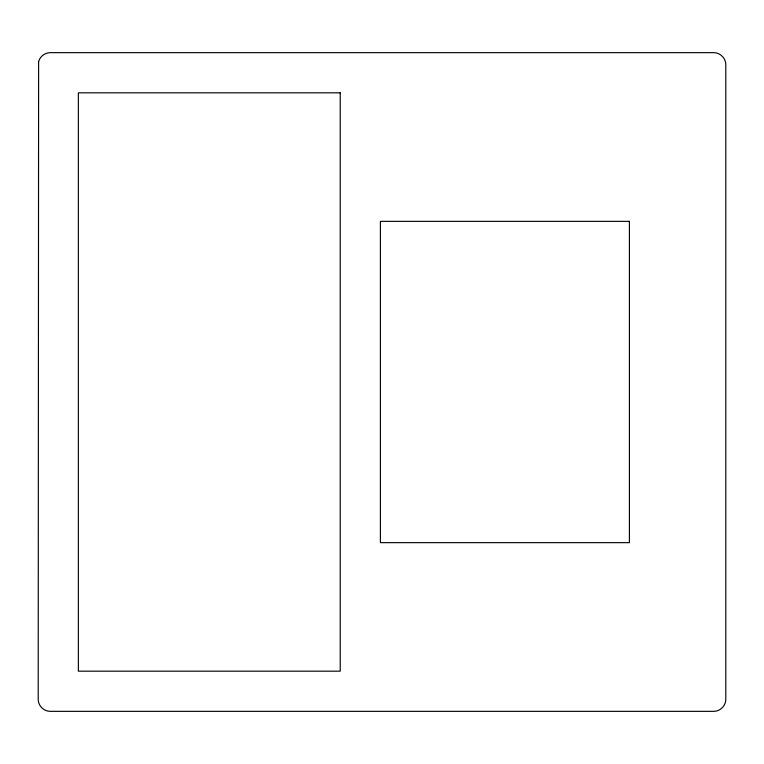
<?xml version="1.0" encoding="UTF-8"?>
<svg xmlns="http://www.w3.org/2000/svg" width="764" height="764" viewBox="0 0 764 764"><rect width="100%" height="100%" fill="white"/><g stroke="black" fill="none" stroke-linecap="round" stroke-linejoin="round"><path stroke-width="1.15" d="M38.611 61.588L38.2 699.289C38.162 705.745 43.796 711.379 50.252 711.341L713.748 711.341C720.204 711.379 725.838 705.745 725.8 699.289L725.8 64.711C725.838 58.255 720.204 52.62 713.748 52.659L50.252 52.659C44.923 52.687 40.014 56.45 38.611 61.588M340.228 92.826L78.367 92.826L78.367 671.174L340.228 671.174L340.228 92.826M629.412 221.35L380.396 221.35L380.396 542.65L629.412 542.65L629.412 221.35"/></g></svg>
